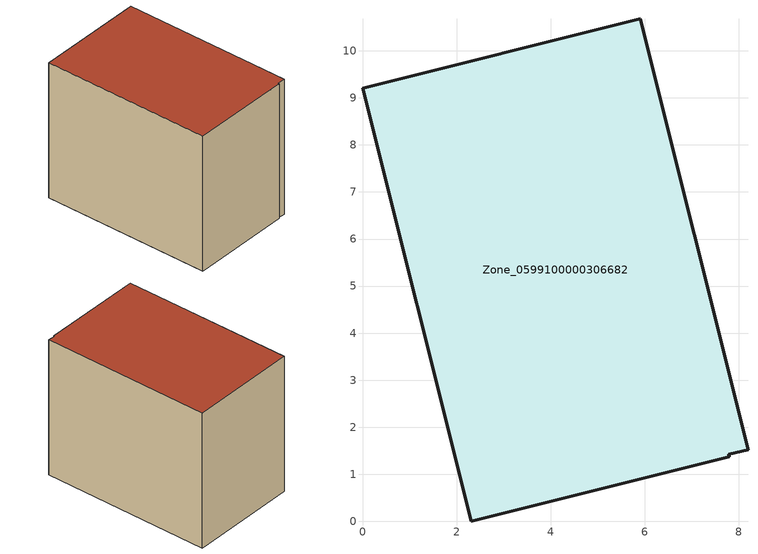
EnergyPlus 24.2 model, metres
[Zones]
Zone_0599100000306682
 floor ground (C_G): 8.19,1.52 7.79,1.43 7.79,1.38 2.31,0 0,9.2 5.9,10.68 z0
 wall outside (C_F): 8.19,1.52 5.9,10.68 0,9.2 2.31,0 7.79,1.38 7.79,1.43 8.19,1.52 z0:7.79
 roof outside (C_R): 7.79,1.43 8.19,1.52 5.9,10.68 0,9.2 2.31,0 7.79,1.38 z7.79
[BUILDING]
Pand.0599100000306682: North Axis=0; Terrain=City; Loads Convergence Tolerance Value=0.04; Temperature Convergence Tolerance Value=0.4; Solar Distribution=FullExterior; Maximum Number of Warmup Days=25; Minimum Number of Warmup Days=1
[Site:Location]
Rotterdam.The.Hague.AP_ZH_NLD Design_Conditions: Latitude=51.96; Longitude=4.45; Time Zone=1; Elevation=-4.5
[SITE:GROUNDTEMPERATURE:BUILDINGSURFACE]
18, 18, 18, 18, 18, 18, 18, 18, 18, 18, 18, 18
[MATERIAL] Thermal Absorptance=0.9; Solar Absorptance=0.7; Visible Absorptance=0.7
Name | Roughness | Thickness | Conductivity | Density | Specific Heat
G.TI.1975-1991 | MediumSmooth | 0.15 | 0.288461 | 540 | 1210
F.TI.1975-1991 | Rough | 0.3 | 0.230769 | 1920 | 840
R.TI.1975-1991 | MediumRough | 0.2 | 0.153846 | 1500 | 1000
[CONSTRUCTION]
C_G: G.TI.1975-1991
C_F: F.TI.1975-1991
C_R: R.TI.1975-1991
[ZONE]
Zone_0599100000306682: Type=1; Multiplier=1; Ceiling Height=Autocalculate; Volume=Autocalculate; Floor Area=autocalculate; Part of Total Floor Area=Yes
[ZONEINFILTRATION:DESIGNFLOWRATE]
Infil_Zone_0599100000306682: Zone or ZoneList or Space or SpaceList=Zone_0599100000306682; Schedule=AlwaysOn; Design Flow Rate Calculation Method=Flow/Area; Flow Rate per Floor Area=0.003; Constant Term Coefficient=1; Temperature Term Coefficient=0; Velocity Term Coefficient=0; Velocity Squared Term Coefficient=0
[HVACTEMPLATE:ZONE:IDEALLOADSAIRSYSTEM]
Zone_0599100000306682: Maximum Heating Supply Air Temperature=50; Minimum Cooling Supply Air Temperature=13; Maximum Heating Supply Air Humidity Ratio=0.0156; Minimum Cooling Supply Air Humidity Ratio=0.0077; Heating Limit=NoLimit; Cooling Limit=NoLimit; Dehumidification Control Type=ConstantSensibleHeatRatio; Cooling Sensible Heat Ratio=0.7; Dehumidification Setpoint=60; Humidification Control Type=None; Humidification Setpoint=30; Outdoor Air Method=None; Outdoor Air Flow Rate per Person=0.00944; Outdoor Air Flow Rate per Zone Floor Area=0; Outdoor Air Flow Rate per Zone=0; Demand Controlled Ventilation Type=None; Outdoor Air Economizer Type=NoEconomizer; Heat Recovery Type=None; Sensible Heat Recovery Effectiveness=0.7; Latent Heat Recovery Effectiveness=0.65
[ZONECONTROL:THERMOSTAT]
ThermostatControl_Zone_0599100000306682: Zone or ZoneList=Zone_0599100000306682; Control Type Schedule=DualSetpointControlType; Control 1=Thermostat_Zone_0599100000306682; Temperature Difference Between Cutout And Setpoint=0
[THERMOSTATSETPOINT:DUALSETPOINT]
Thermostat_Zone_0599100000306682: Heating Setpoint Temperature Schedule=HeatingSetpoint_Zone_0599100000306682; Cooling Setpoint Temperature Schedule=CoolingSetpoint_Zone_0599100000306682
[SCHEDULE:COMPACT]
HeatingSetpoint_Zone_0599100000306682: Through: 12/31, For: AllDays, Until: 24:00, 21
CoolingSetpoint_Zone_0599100000306682: Through: 12/31, For: AllDays, Until: 24:00, 24
DualSetpointControlType: Through: 12/31, For: AllDays, Until: 24:00, 4
AlwaysOn: Through: 12/31, For: AllDays, Until: 24:00, 1
